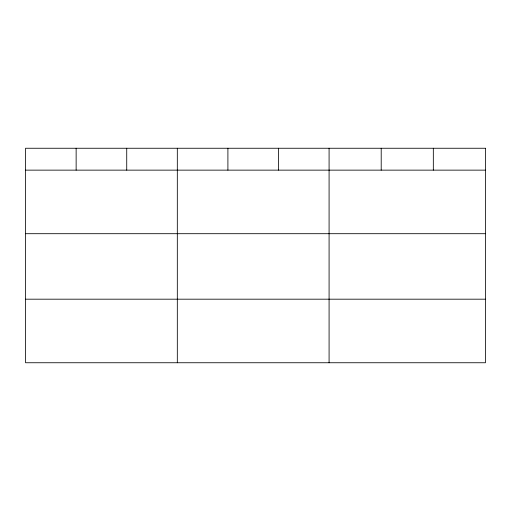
<?xml version="1.0" encoding="UTF-8"?>
<svg xmlns="http://www.w3.org/2000/svg" width="511" height="511" viewBox="0 0 511 511"><rect width="100%" height="100%" fill="white"/><g stroke="black" fill="none" stroke-linecap="round" stroke-linejoin="round"><path stroke-width="0.77" d="M25.55 170.137L485.45 170.137M25.55 233.699L485.45 233.699M25.55 299.184L485.45 299.184M433.328 148.254L433.328 170.137M381.206 148.254L381.206 170.137M329.084 148.254L329.084 362.746M278.495 148.254L278.495 170.137M227.906 148.254L227.906 170.137M177.317 148.254L177.317 362.746M126.728 148.254L126.728 170.137M76.139 148.254L76.139 170.137M485.45 148.254L25.55 148.254L25.55 362.746L485.45 362.746L485.45 148.254"/></g></svg>
